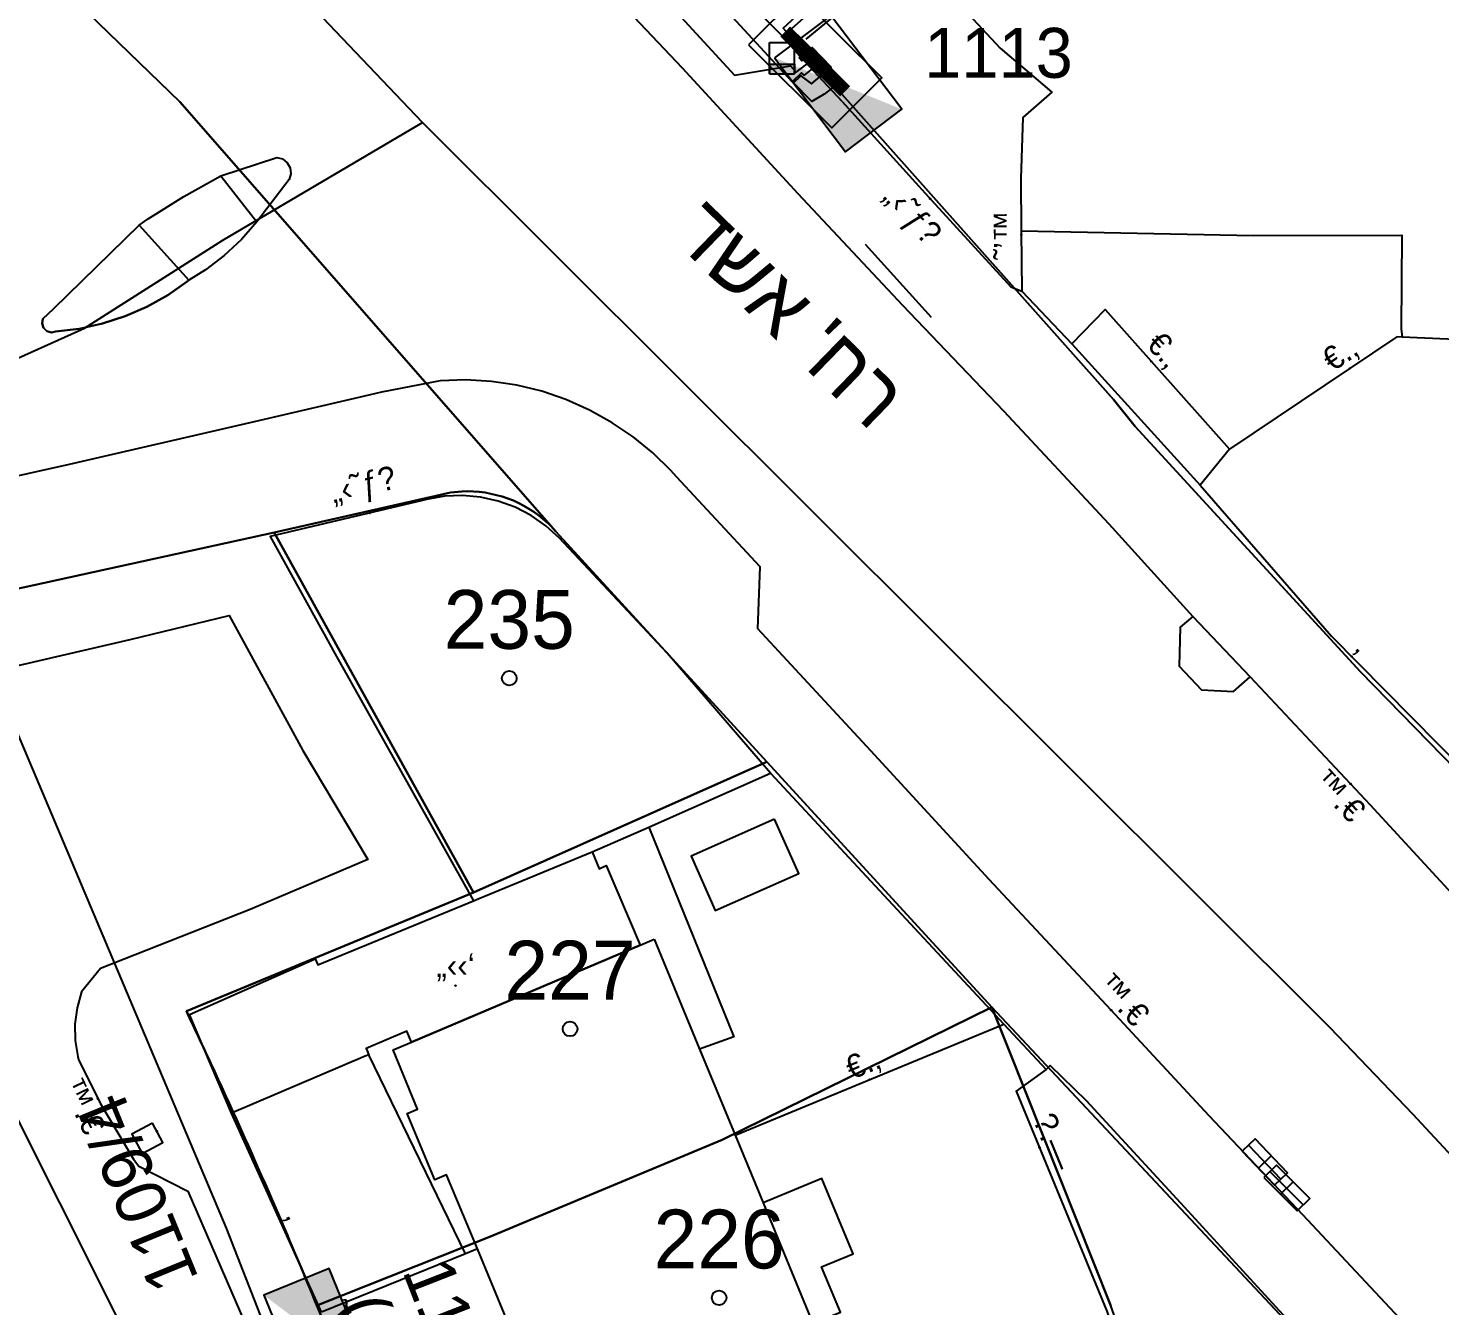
# Model space of a CAD drawing. Header units: metres. Extents: x 218299 to 220222, y 572714 to 574340.
# Drawn here: x 219039.29 to 219087.32, y 573698.35 to 573741.83 of the extents above; entities that cross this region are included whole.
import ezdxf
from ezdxf.enums import TextEntityAlignment as Align

# ---------------------------------------------------------------- set-up
doc = ezdxf.new("R2010")
doc.units = ezdxf.units.M
doc.header["$MEASUREMENT"] = 0
for name, color, linetype in [('1601', 44, 'LANDBORDER'), ('1602', 44, 'Continuous'), ('1603', 44, 'Continuous'), ('6091', 102, 'CABLEUNDEXIST03'), ('6151', 102, 'CABLEUNDEXIST03'), ('6241', 7, 'Continuous'), ('6261', 7, 'Continuous'), ('6911', 3, 'Continuous'), ('A_POINTS', 2, 'Continuous'), ('I_OTHER', 7, 'Continuous'), ('M2200', 253, 'Continuous'), ('M2207', 253, 'Continuous'), ('M2401', 7, 'Continuous'), ('M2404', 7, 'Continuous'), ('M2407', 253, 'Continuous'), ('M2408', 253, 'Continuous'), ('M2420', 253, 'Continuous'), ('M2601', 253, 'Continuous'), ('M2602', 253, 'Continuous'), ('M2605', 253, 'Continuous'), ('M2612', 253, 'Continuous'), ('M4601', 253, 'Continuous'), ('M4903', 253, 'Continuous'), ('M5235', 253, 'Continuous'), ('M5250', 253, 'Continuous')]:
    doc.layers.add(name, color=color, linetype=linetype)
doc.styles.add('HEBTXT', font='HEBTXT')
doc.styles.add('MAVAT_HEBTXT', font='HEBTXT')
doc.linetypes.add('CABLEUNDEXIST03', pattern='A,3.5,[222,elecad.shx,S=0.01,R=0,X=0,Y=0],1.5', length=5)
doc.linetypes.add('LANDBORDER', pattern='A,6.25,[208,elecad.shx,S=0.02,R=0,X=-0.6,Y=0],12.5,[208,elecad.shx,S=0.02,R=180,X=0.6,Y=0],6.25', length=25)

# ---------------------------------------------------------------- blocks, each defined once
blk = doc.blocks.new('6261')
blk.add_lwpolyline([(-2, -1.2), (2, -1.2), (2, 1.2), (-2, 1.2)], close=True)
at = {"color": 0}
blk.add_solid([(2, 1.2), (-2, -1.2), (2, -1.2)], dxfattribs=at)
at = {"color": 0, "style": 'HEBTXT'}
blk.add_attdef('PIL_NAME', (2.689, 2.418), '', height=1.7, dxfattribs=at)
at = {"style": 'HEBTXT'}
blk.add_attdef('CAMUT_MONIM', (2.489, 0.218), '', height=1.7, dxfattribs=at)
at = {"color": 0, "style": 'HEBTXT', "flags": 1}
for tag, p in [('TYPE', (2.585, -1.773)), ('MAP_TYPE', (2.689, -3.782))]:
    blk.add_attdef(tag, p, '', height=1.7, dxfattribs=at)
blk = doc.blocks.new('6911')
at = {"layer": 'A_POINTS'}
blk.add_circle((0, 0), 0.25, dxfattribs=at)
at = {"color": 0, "style": 'HEBTXT', "flags": 1}
blk.add_attdef('CODE', (-2.918, 6.399), '', height=1.7, dxfattribs=at)
at = {"color": 0, "style": 'HEBTXT'}
for tag, p in [('PATH', (0.169, 4.708)), ('HTCH', (0.169, 2.708))]:
    blk.add_attdef(tag, text='', height=1.7, dxfattribs=at).set_placement(p, align=Align.MIDDLE_CENTER)
blk = doc.blocks.new('6241')
at = {"color": 0}
blk.add_lwpolyline([(-2, -1.2), (2, -1.2), (2, 1.2), (-2, 1.2)], close=True, dxfattribs=at)
blk.add_lwpolyline([(-2, -1.2), (2, -1.2), (2, 1.2), (-2, 1.2)], close=True, dxfattribs=at)
at = {"color": 0, "const_width": 0.48}
blk.add_lwpolyline([(-1.44, 0), (1.44, 0)], dxfattribs=at)
blk.add_lwpolyline([(-1.44, 0), (1.44, 0)], dxfattribs=at)
at = {"color": 0, "style": 'HEBTXT'}
blk.add_attdef('PIL_NAME', (2.42, 1.776), '', height=1.7, dxfattribs=at)
at = {"color": 0, "style": 'HEBTXT', "flags": 1}
for tag, p in [('TYPE', (2.43, -0.61)), ('MAP_TYPE', (2.423, -2.677))]:
    blk.add_attdef(tag, p, '', height=1.7, dxfattribs=at)
blk = doc.blocks.new('1603')
at = {"layer": 'A_POINTS'}
blk.add_circle((0, 0), 0.25, dxfattribs=at)
at = {"color": 0, "style": 'HEBTXT'}
blk.add_attdef('PARCEL_NUM', text='', height=2, dxfattribs=at).set_placement((0, 1), align=Align.CENTER)
at = {"color": 0, "style": 'HEBTXT', "flags": 1}
blk.add_attdef('LOT_NUM', text='', height=2, dxfattribs=at).set_placement((0, -2.5), align=Align.CENTER)
blk = doc.blocks.new('M2404')
blk.add_circle((0, 0), 0.025)
at = {"style": 'MAVAT_HEBTXT'}
blk.add_attdef('NAME', text='', height=0.8, dxfattribs=at).set_placement((0, 1.592), align=Align.MIDDLE)
blk = doc.blocks.new('M2408')
blk.add_circle((0, 0), 0.025)
at = {"style": 'MAVAT_HEBTXT'}
blk.add_attdef('NAME', text='', height=0.8, dxfattribs=at).set_placement((0, 1.592), align=Align.MIDDLE)
blk = doc.blocks.new('M2601')
blk.add_circle((0, 0), 0.025)
at = {"style": 'MAVAT_HEBTXT'}
blk.add_attdef('NAME', text='', height=0.8, dxfattribs=at).set_placement((0, 1.592), align=Align.MIDDLE)
blk = doc.blocks.new('M2602')
blk.add_circle((0, 0), 0.025)
at = {"style": 'MAVAT_HEBTXT'}
blk.add_attdef('NAME', text='', height=0.8, dxfattribs=at).set_placement((0, 1.592), align=Align.MIDDLE)
blk = doc.blocks.new('M2605')
blk.add_circle((0, 0), 0.025)
at = {"style": 'MAVAT_HEBTXT'}
blk.add_attdef('NAME', text='', height=0.8, dxfattribs=at).set_placement((0, 1.592), align=Align.MIDDLE)
blk = doc.blocks.new('M2612')
blk.add_circle((0, 0), 0.025)
at = {"style": 'MAVAT_HEBTXT'}
blk.add_attdef('NAME', text='', height=0.8, dxfattribs=at).set_placement((0, 1.592), align=Align.MIDDLE)
blk = doc.blocks.new('M2207')
blk.add_circle((0, 0), 0.025)
at = {"style": 'MAVAT_HEBTXT'}
blk.add_attdef('NAME', text='', height=0.8, dxfattribs=at).set_placement((0, 1.592), align=Align.MIDDLE)
blk = doc.blocks.new('M5250')
blk.add_circle((0, 0), 0.025)
at = {"style": 'MAVAT_HEBTXT'}
blk.add_attdef('NAME', text='', height=0.8, dxfattribs=at).set_placement((0, 1.25), align=Align.MIDDLE)
blk = doc.blocks.new('M4903')
blk.add_lwpolyline([(-1.602, -0.586), (1.602, -0.586), (1.602, 0.625), (-1.602, 0.625)], close=True)
for points in [[(-1.57, 0), (1.57, 0)], [(0, 0.625), (0, -0.586)]]:
    blk.add_lwpolyline(points)
at = {"style": 'MAVAT_HEBTXT', "flags": 1}
for tag, p in [('MARK', (0, 1.875)), ('IL', (0, -6.973))]:
    blk.add_attdef(tag, text='', height=0.8, dxfattribs=at).set_placement(p, align=Align.MIDDLE)
at = {"style": 'MAVAT_HEBTXT'}
for tag, p in [('HEIGHT', (0, -1.837)), ('NAME', (0, -4.405))]:
    blk.add_attdef(tag, text='', height=0.8, dxfattribs=at).set_placement(p, align=Align.MIDDLE)
blk = doc.blocks.new('*U89')
at = {"linetype": 'Continuous'}
for p, q in [((-0.845, 0), (-0.845, -0.663)), ((0.845, 0), (0.845, -0.663))]:
    blk.add_line(p, q, dxfattribs=at)
blk.add_solid([(-0.845, 0), (-0.845, -0.663), (0.845, -0.663)], dxfattribs=at)
at = {"linetype": 'Continuous', "extrusion": (0, 0, -1)}
blk.add_solid([(0.845, 0), (-0.845, 0), (-0.845, -0.663)], dxfattribs=at)
blk = doc.blocks.new('M5235')
for points in [[(-0.845, 1.471), (0.845, 1.471)], [(-0.845, -0.663), (-0.845, 1.471)], [(0.845, -0.663), (0.845, 1.471)], [(-0.845, 0), (0.845, 0)], [(-0.845, -0.663), (0.845, -0.663)]]:
    blk.add_lwpolyline(points)
at = {"linetype": 'Continuous'}
blk.add_blockref('*U89', (0, 0), dxfattribs=at)
at = {"style": 'MAVAT_HEBTXT', "flags": 1}
for tag, p in [('MARK', (0, 2.721)), ('HEIGHT', (0, -1.915)), ('NAME', (0, -4.483))]:
    blk.add_attdef(tag, text='', height=0.8, dxfattribs=at).set_placement(p, align=Align.MIDDLE)
blk = doc.blocks.new('111')
at = {"layer": 'M2200'}
blk.add_polyline3d([(219060.589, 573710.834, 580.545), (219062.134, 573707.09, 580.511), (219063.341, 573704.165, 580.485), (219064.292, 573701.861, 580.464), (219065.99, 573697.746, 580.427), (219066.105, 573697.468, 580.425), (219065.638, 573697.266, 580.425), (219057.671, 573693.823, 580.425), (219057.671, 573693.823, 580.425), (219057.321, 573693.672, 580.425), (219056.455, 573695.756, 580.305), (219056.1, 573695.609, 580.305), (219055.196, 573697.783, 580.425), (219055.554, 573697.932, 580.425), (219054.575, 573700.287, 580.425), (219053.525, 573702.812, 580.425), (219053.123, 573702.645, 580.305), (219052.184, 573704.903, 580.425), (219052.539, 573705.05, 580.425), (219051.708, 573707.062, 580.425), (219052.328, 573707.325, 580.433), (219060.106, 573710.629, 580.538)], close=True, dxfattribs=at)
at = {"layer": 'M2207'}
for points in [[(219064.681, 573714.916, 579.645), (219061.844, 573713.65, 579.645), (219062.669, 573711.803, 579.885), (219065.506, 573713.069, 579.885), (219064.681, 573714.916, 579.645)], [(219060.106, 573710.629, 580.485), (219052.328, 573707.325, 580.485), (219052.172, 573707.694, 580.485), (219050.788, 573707.106, 580.125), (219050.876, 573706.899, 580.125), (219050.876, 573706.899, 580.125), (219050.748, 573706.844, 580.115), (219046.202, 573704.913, 579.765), (219046.202, 573704.913, 579.765), (219044.777, 573708.265, 579.765), (219049.053, 573710.161, 579.955), (219049.138, 573709.96, 579.958), (219054.435, 573712.137, 580.189), (219054.601, 573712.206, 580.196), (219058.473, 573713.797, 580.365), (219058.473, 573713.797, 580.365), (219058.715, 573713.229, 580.365), (219058.958, 573713.332, 580.365)], [(219064.292, 573701.861, 580.133), (219065.99, 573697.746, 579.683), (219066.926, 573698.133, 579.593), (219066.288, 573699.681, 579.953), (219067.355, 573700.121, 579.683), (219066.296, 573702.688, 579.593)]]:
    blk.add_polyline3d(points, close=True, dxfattribs=at)
at = {"layer": 'M2401'}
for points in [[(219057.016, 573745.265, 576.934), (219061.546, 573740.482, 576.934), (219065.477, 573736.202, 576.814), (219069.037, 573732.403, 576.814), (219072.48, 573728.811, 576.694), (219076.063, 573724.964, 576.574), (219078.92, 573721.806, 576.454), (219078.492, 573721.447, 576.454), (219078.452, 573720.122, 576.454), (219079.217, 573719.319, 576.454), (219080.307, 573719.262, 576.454), (219080.874, 573719.753, 576.454), (219084.958, 573715.397, 576.334), (219088.393, 573711.669, 576.094)], [(219036.774, 573719.649, 577.725), (219042.75, 573721.026, 577.725), (219046.122, 573721.848, 577.725), (219048.631, 573717.255, 577.725), (219050.842, 573713.544, 577.605), (219046.837, 573711.841, 577.605), (219041.744, 573709.835, 577.485), (219041.101, 573709.033, 577.485), (219040.95, 573708.496, 577.485), (219040.877, 573707.943, 577.485), (219040.884, 573707.385, 577.485), (219040.97, 573706.834, 577.485), (219040.995, 573706.732, 577.485), (219041.731, 573705.245, 577.485), (219042.873, 573703.348, 577.365), (219043.052, 573703.105, 577.365), (219044.718, 573702.26, 577.485), (219046.987, 573697.019, 577.485)], [(219086.45, 573697.404, 575.82), (219082.667, 573701.451, 576.06), (219079.478, 573704.814, 576.3), (219076.139, 573708.417, 576.42), (219071.984, 573712.866, 576.66), (219067.964, 573717.244, 576.78), (219064.116, 573721.392, 576.9), (219064.19, 573723.503, 576.9), (219061.351, 573726.559, 577.02), (219061.154, 573726.776, 577.044), (219060.539, 573727.376, 577.102), (219059.872, 573727.919, 577.137), (219059.159, 573728.401, 577.149), (219058.406, 573728.818, 577.14), (219058.383, 573728.83, 577.14), (219057.586, 573729.189, 577.14), (219056.76, 573729.474, 577.14), (219055.911, 573729.682, 577.14), (219055.37, 573729.764, 577.14), (219055.047, 573729.812, 577.14), (219054.174, 573729.863, 577.14), (219053.301, 573729.833, 577.14), (219051.313, 573729.444, 577.14), (219050.727, 573729.307, 577.171), (219046.823, 573728.399, 577.38), (219040.675, 573726.98, 577.5), (219035.176, 573725.758, 577.62)]]:
    blk.add_polyline3d(points, dxfattribs=at)
blk.add_polyline3d([(219045.837, 573736.809, 577.26), (219047.742, 573737.435, 577.38), (219047.937, 573737.379, 577.38), (219048.097, 573737.252, 577.38), (219048.196, 573737.074, 577.38), (219048.22, 573736.872, 577.38), (219048.166, 573736.68, 577.38), (219047.071, 573735.235, 577.38), (219046.541, 573734.634, 577.26), (219045.954, 573734.089, 577.26), (219045.316, 573733.605, 577.26), (219044.756, 573733.256, 577.38), (219044.698, 573733.211, 577.384), (219044.033, 573732.748, 577.432), (219043.325, 573732.352, 577.468), (219042.582, 573732.027, 577.493), (219041.81, 573731.776, 577.507), (219041.018, 573731.601, 577.509), (219040.212, 573731.503, 577.5), (219040.078, 573731.478, 577.5), (219039.923, 573731.52, 577.5), (219039.807, 573731.631, 577.5), (219039.758, 573731.784, 577.5), (219039.788, 573731.942, 577.5), (219040.143, 573732.281, 577.5), (219043.062, 573735.127, 577.5), (219043.37, 573735.338, 577.26), (219044.583, 573736.108, 577.26)], close=True, dxfattribs=at)
at = {"layer": 'M2404'}
for points in [[(219057.016, 573745.265, 576.934), (219061.546, 573740.482, 576.934), (219065.477, 573736.202, 576.814), (219069.037, 573732.403, 576.814), (219072.48, 573728.811, 576.694), (219076.063, 573724.964, 576.574), (219078.92, 573721.806, 576.454), (219078.492, 573721.447, 576.454), (219078.452, 573720.122, 576.454), (219079.217, 573719.319, 576.454), (219080.307, 573719.262, 576.454), (219080.874, 573719.753, 576.454), (219084.958, 573715.397, 576.334), (219088.393, 573711.669, 576.094)], [(219045.837, 573736.809, 577.38), (219047.742, 573737.435, 577.38), (219047.937, 573737.379, 577.38), (219048.097, 573737.252, 577.38), (219048.196, 573737.074, 577.38), (219048.22, 573736.872, 577.38), (219048.166, 573736.68, 577.38), (219047.071, 573735.235, 577.38), (219047.071, 573735.235, 577.38)], [(219043.062, 573735.127, 577.5), (219040.143, 573732.281, 577.5), (219039.788, 573731.942, 577.5), (219039.758, 573731.784, 577.5), (219039.807, 573731.631, 577.5), (219039.923, 573731.52, 577.5), (219040.078, 573731.478, 577.5), (219040.212, 573731.503, 577.5), (219041.018, 573731.601, 577.509), (219041.81, 573731.776, 577.507), (219042.582, 573732.027, 577.493), (219043.325, 573732.352, 577.468), (219044.033, 573732.748, 577.432), (219044.698, 573733.211, 577.384), (219044.756, 573733.256, 577.38), (219044.756, 573733.256, 577.38)], [(219036.774, 573719.649, 577.725), (219042.75, 573721.026, 577.725), (219046.122, 573721.848, 577.725), (219048.631, 573717.255, 577.725), (219050.842, 573713.544, 577.605), (219046.837, 573711.841, 577.605), (219041.744, 573709.835, 577.485), (219041.101, 573709.033, 577.485), (219040.95, 573708.496, 577.485), (219040.877, 573707.943, 577.485), (219040.884, 573707.385, 577.485), (219040.97, 573706.834, 577.485), (219040.995, 573706.732, 577.485), (219041.731, 573705.245, 577.485), (219042.873, 573703.348, 577.365), (219043.052, 573703.105, 577.365), (219044.718, 573702.26, 577.485), (219046.987, 573697.019, 577.485)], [(219086.45, 573697.404, 575.82), (219082.667, 573701.451, 576.06), (219079.478, 573704.814, 576.3), (219076.139, 573708.417, 576.42), (219071.984, 573712.866, 576.66), (219067.964, 573717.244, 576.78), (219064.116, 573721.392, 576.9), (219064.19, 573723.503, 576.9), (219061.351, 573726.559, 577.02), (219061.154, 573726.776, 577.044), (219060.539, 573727.376, 577.102), (219059.872, 573727.919, 577.137), (219059.159, 573728.401, 577.149), (219058.406, 573728.818, 577.14), (219058.383, 573728.83, 577.14), (219057.586, 573729.189, 577.14), (219056.76, 573729.474, 577.14), (219055.911, 573729.682, 577.14), (219055.37, 573729.764, 577.14), (219055.047, 573729.812, 577.14), (219054.174, 573729.863, 577.14), (219053.301, 573729.833, 577.14), (219051.313, 573729.444, 577.14), (219050.727, 573729.307, 577.171), (219046.823, 573728.399, 577.38), (219040.675, 573726.98, 577.5), (219035.176, 573725.758, 577.62)]]:
    blk.add_polyline3d(points, dxfattribs=at)
at = {"layer": 'M2407'}
for points in [[(219073.08, 573734.932, 577.132), (219080.985, 573734.778, 577.132), (219086.029, 573734.785, 577.132), (219086.006, 573731.604, 577.132), (219086.045, 573731.32, 577.132)], [(219060.402, 573714.647, 577.883), (219063.295, 573707.51, 577.793), (219062.134, 573707.09, 577.793)], [(219054.172, 573700.124, 577.965), (219050.876, 573706.899, 577.92)]]:
    blk.add_polyline3d(points, dxfattribs=at)
at = {"layer": 'M2408'}
for points in [[(219058.037, 573748.635, 576.982), (219061.293, 573745.221, 576.893), (219064.966, 573741.55, 576.893)], [(219066.982, 573739.335, 576.945), (219070.025, 573735.976, 576.84), (219072.73, 573733.025, 576.84), (219073.1, 573732.878, 576.84)], [(219045.837, 573736.809, 577.38), (219045.837, 573736.809, 577.38), (219047.071, 573735.235, 577.38)], [(219043.062, 573735.127, 577.5), (219043.062, 573735.127, 577.5), (219044.756, 573733.256, 577.38)], [(219074.797, 573731.094, 576.713), (219079.171, 573726.28, 576.623)], [(219064.551, 573716.474, 576.983), (219061.029, 573720.562, 576.983), (219057.358, 573724.486, 577.163), (219056.903, 573724.898, 577.155), (219056.398, 573725.249, 577.152), (219055.852, 573725.531, 577.155), (219055.274, 573725.74, 577.163), (219054.674, 573725.873, 577.176), (219054.063, 573725.926, 577.195), (219053.449, 573725.9, 577.218), (219052.844, 573725.795, 577.246), (219052.699, 573725.757, 577.253), (219047.525, 573724.529, 577.523), (219049.779, 573720.446, 577.613), (219052.856, 573714.974, 577.703), (219054.435, 573712.137, 577.555)], [(219078.92, 573721.806, 576.454), (219080.874, 573719.753, 576.454)], [(219113.213, 573664.37, 574.283), (219110.747, 573667.199, 574.373), (219106.972, 573671.141, 574.643), (219103.118, 573675.344, 574.913), (219098.687, 573680.06, 575.093), (219095.394, 573683.602, 575.273), (219092.384, 573686.788, 575.453), (219088.94, 573690.657, 575.633), (219085.509, 573694.319, 575.993), (219082.379, 573697.628, 575.993), (219078.509, 573701.842, 576.263), (219075.305, 573705.33, 576.443), (219074.064, 573706.529, 576.443), (219073.923, 573706.392, 576.443)]]:
    blk.add_polyline3d(points, dxfattribs=at)
at = {"layer": 'M2420', "linetype": 'Continuous', "lineweight": -3}
for points in [[(219052.7, 573738.62), (219039.8, 573752.19), (219029.2, 573763.31), (219021.2, 573773.88), (219016.2, 573780.81), (219012.41, 573787.31), (219011, 573790.88), (219008.694, 573795.821), (219004.427, 573804.965)], [(219028.09, 573726.31), (219030.5, 573726.81), (219041.2, 573731.62), (219045.91, 573734.62), (219052.7, 573738.62)], [(219155.41, 573632.62), (219122, 573665.81), (219088.5, 573702.62), (219086.41, 573704.88), (219083.59, 573707.81), (219052.7, 573738.62)], [(218778.789, 573430.643), (218823.5, 573420), (218850.7, 573416.62), (218872.91, 573416.69), (218902.91, 573421.31), (218924.8, 573428), (218952.3, 573439.38), (218956.3, 573441.88), (218980.91, 573457.81), (218995.09, 573470.88), (219024.2, 573502.19), (219042.09, 573537.19), (219043.91, 573540.62), (219049.7, 573557.12), (219054.59, 573574.81), (219057.41, 573589.69), (219057.5, 573620.62), (219058, 573628.19), (219058.7, 573640.38), (219046.5, 573689.62), (219028.09, 573726.31)]]:
    blk.add_lwpolyline(points, dxfattribs=at)
at = {"layer": 'M2601'}
for points in [[(219080.925, 573755.716, 578.568), (219075.73, 573751.21, 578.748), (219068.814, 573744.974, 578.928), (219069.589, 573744.139, 578.928), (219072.366, 573741.148, 578.928), (219074.124, 573739.651, 579.108), (219073.14, 573738.79, 579.108), (219073.063, 573736.713, 578.928), (219073.063, 573736.713, 578.928)], [(219067.766, 573734.484, 577.845), (219070.01, 573732, 577.845)], [(219073.1, 573732.878, 578.928), (219073.1, 573732.878, 578.928), (219074.797, 573731.094, 578.928), (219074.797, 573731.094, 578.928)], [(219080.162, 573727.503, 578.468), (219079.171, 573726.28, 578.468), (219079.171, 573726.28, 578.468), (219083.638, 573721.139, 578.288), (219090.904, 573713.79, 578.288), (219090.904, 573713.79, 578.288)], [(219049.271, 573698.138, 579.503), (219049.271, 573698.138, 579.503), (219046.202, 573704.913, 579.503)]]:
    blk.add_polyline3d(points, dxfattribs=at)
at = {"layer": 'M2602'}
for points in [[(219065.532, 573740.886, 578.193), (219064.966, 573741.55, 578.193), (219064.966, 573741.55, 578.193), (219068.814, 573744.974, 578.373), (219068.814, 573744.974, 578.373)], [(219066.982, 573739.335, 578.733), (219066.982, 573739.335, 578.733), (219065.532, 573740.886, 578.733), (219065.532, 573740.886, 578.733)], [(219074.797, 573731.094, 578.373), (219074.797, 573731.094, 578.373), (219074.797, 573731.094, 578.373), (219075.932, 573732.259, 578.373), (219080.162, 573727.503, 578.733), (219080.162, 573727.503, 578.733), (219080.162, 573727.503, 578.733)], [(219088.863, 573731.191, 579.273), (219086.045, 573731.32, 579.273), (219085.864, 573731.328, 579.273), (219080.162, 573727.503, 579.093)], [(219063.341, 573704.165, 579.503), (219072.488, 573707.937, 579.323)], [(219054.575, 573700.287, 579.863), (219054.172, 573700.124, 579.85), (219049.271, 573698.138, 579.683), (219049.271, 573698.138, 579.683)]]:
    blk.add_polyline3d(points, dxfattribs=at)
at = {"layer": 'M2605'}
blk.add_polyline3d([(219058.473, 573713.797, 577.883), (219060.402, 573714.647, 577.883), (219060.427, 573714.658, 577.883), (219064.551, 573716.474, 577.883), (219064.551, 573716.474, 577.883), (219068.699, 573712.014, 577.703), (219072.488, 573707.937, 577.703), (219073.923, 573706.392, 577.703), (219073.923, 573706.392, 577.703), (219072.913, 573705.656, 577.703), (219075.989, 573698.176, 577.703), (219076.05, 573698.006, 577.699), (219078.637, 573690.742, 577.523), (219079.799, 573687.249, 577.523), (219080.661, 573684.661, 577.523), (219081.611, 573681.383, 577.523)], dxfattribs=at)
at = {"layer": 'M2612'}
blk.add_polyline3d([(219073.063, 573736.713, 579.198), (219073.08, 573734.932, 579.198), (219073.1, 573732.878, 579.198), (219073.1, 573732.878, 579.198)], dxfattribs=at)
at = {"layer": 'M4601'}
blk.add_polyline3d([(219068.041, 573743.353, 578.243), (219065.755, 573741.456, 578.243)], dxfattribs=at)
at = {"layer": 'M5250'}
blk.add_polyline3d([(219043.518, 573704.572, 577.484), (219042.813, 573704.198, 577.484), (219043.164, 573703.536, 577.484), (219043.869, 573703.909, 577.484), (219043.518, 573704.572, 577.484)], dxfattribs=at)
at = {"layer": 'M2207'}
ref = blk.add_blockref('M2207', (219053.828, 573709.248), dxfattribs=dict(at, xscale=0.5, yscale=0.5, zscale=0.5))
ref.add_attrib('NAME', '„‹‹‘', dxfattribs={"layer": '0', "height": 0.8, "style": 'MAVAT_HEBTXT'}).set_placement((219053.828, 573709.873), align=Align.MIDDLE)
at = {"layer": 'M2404'}
ref = blk.add_blockref('M2404', (219084.287, 573716.113), dxfattribs=dict(at, xscale=0.5, yscale=0.5, zscale=0.5))
ref.add_attrib('NAME', '™.€', dxfattribs={"layer": '0', "height": 0.8, "rotation": 313.7945, "style": 'MAVAT_HEBTXT'}).set_placement((219083.89, 573715.733), align=Align.MIDDLE)
ref = blk.add_blockref('M2404', (219076.139, 573708.417), dxfattribs=dict(at, xscale=0.5, yscale=0.5, zscale=0.5))
ref.add_attrib('NAME', '™.€', dxfattribs={"layer": '0', "height": 0.8, "rotation": 313.0439, "style": 'MAVAT_HEBTXT'}).set_placement((219076.541, 573708.793), align=Align.MIDDLE)
ref = blk.add_blockref('M2404', (219041.654, 573705.4), dxfattribs=dict(at, xscale=0.5, yscale=0.5, zscale=0.5))
ref.add_attrib('NAME', '™.€', dxfattribs={"layer": '0', "height": 0.8, "rotation": 295.5213, "style": 'MAVAT_HEBTXT'}).set_placement((219041.158, 573705.164), align=Align.MIDDLE)
at = {"layer": 'M2408'}
ref = blk.add_blockref('M2408', (219069.98, 573736.025), dxfattribs=dict(at, xscale=0.5, yscale=0.5, zscale=0.5))
ref.add_attrib('NAME', '„‹˜ƒ\x8e', dxfattribs={"layer": '0', "height": 0.8, "rotation": 312.1648, "style": 'MAVAT_HEBTXT'}).set_placement((219069.313, 573735.421), align=Align.MIDDLE)
ref = blk.add_blockref('M2408', (219050.911, 573725.333), dxfattribs=dict(at, xscale=0.5, yscale=0.5, zscale=0.5))
ref.add_attrib('NAME', '„‹˜ƒ\x8e', dxfattribs={"layer": '0', "height": 0.8, "rotation": 13.3502, "style": 'MAVAT_HEBTXT'}).set_placement((219050.704, 573726.208), align=Align.MIDDLE)
at = {"layer": 'M2601'}
ref = blk.add_blockref('M2601', (219084.323, 573720.446), dxfattribs=dict(at, xscale=0.5, yscale=0.5, zscale=0.5))
ref.add_attrib('NAME', '‚', dxfattribs={"layer": '0', "height": 0.8, "rotation": 314.6769, "style": 'MAVAT_HEBTXT'}).set_placement((219084.714, 573720.833), align=Align.MIDDLE)
ref = blk.add_blockref('M2601', (219047.879, 573701.211), dxfattribs=dict(at, xscale=0.5, yscale=0.5, zscale=0.5))
ref.add_attrib('NAME', '‚', dxfattribs={"layer": '0', "height": 0.8, "rotation": 294.3688, "style": 'MAVAT_HEBTXT'}).set_placement((219048.38, 573701.438), align=Align.MIDDLE)
at = {"layer": 'M2602'}
ref = blk.add_blockref('M2602', (219077.507, 573730.488), dxfattribs=dict(at, xscale=0.5, yscale=0.5, zscale=0.5))
ref.add_attrib('NAME', '€.‚', dxfattribs={"layer": '0', "height": 0.8, "rotation": 311.6455, "style": 'MAVAT_HEBTXT'}).set_placement((219077.918, 573730.853), align=Align.MIDDLE)
ref = blk.add_blockref('M2602', (219084.259, 573730.251), dxfattribs=dict(at, xscale=0.5, yscale=0.5, zscale=0.5))
ref.add_attrib('NAME', '€.‚', dxfattribs={"layer": '0', "height": 0.8, "rotation": 33.8547, "style": 'MAVAT_HEBTXT'}).set_placement((219083.953, 573730.708), align=Align.MIDDLE)
ref = blk.add_blockref('M2602', (219067.914, 573706.051), dxfattribs=dict(at, xscale=0.5, yscale=0.5, zscale=0.5))
ref.add_attrib('NAME', '€.‚', dxfattribs={"layer": '0', "height": 0.8, "rotation": 22.4068, "style": 'MAVAT_HEBTXT'}).set_placement((219067.705, 573706.559), align=Align.MIDDLE)
at = {"layer": 'M2605'}
ref = blk.add_blockref('M2605', (219073.701, 573703.74), dxfattribs=dict(at, xscale=0.5, yscale=0.5, zscale=0.5))
ref.add_attrib('NAME', '\x9a.—', dxfattribs={"layer": '0', "height": 0.8, "rotation": 292.3556, "style": 'MAVAT_HEBTXT'}).set_placement((219074.21, 573703.949), align=Align.MIDDLE)
at = {"layer": 'M2612'}
ref = blk.add_blockref('M2612', (219073.081, 573734.795), dxfattribs=dict(at, xscale=0.5, yscale=0.5, zscale=0.5))
ref.add_attrib('NAME', '˜’™', dxfattribs={"layer": '0', "height": 0.8, "rotation": 90.5647, "style": 'MAVAT_HEBTXT'}).set_placement((219072.531, 573734.79), align=Align.MIDDLE)
ref = blk.add_blockref('M2612', (219049.541, 573697.477), dxfattribs=dict(at, xscale=0.5, yscale=0.5, zscale=0.5))
ref.add_attrib('NAME', '˜’™', dxfattribs={"layer": '0', "height": 0.8, "rotation": 292.2568, "style": 'MAVAT_HEBTXT'}).set_placement((219050.05, 573697.686), align=Align.MIDDLE)
at = {"layer": 'M4903'}
for p, xscale, yscale, zscale, rotation in [((219081.364, 573703.24, 575.954), 0.4999999999999999, 0.4999999999999999, 0.4999999999999999, 313.4672477958833), ((219082.11, 573702.355, 575.954), 0.5, 0.5, 0.5, 314.8007545644134)]:
    blk.add_blockref('M4903', p, dxfattribs=dict(at, xscale=xscale, yscale=yscale, zscale=zscale, rotation=rotation))
at = {"layer": 'M5235', "xscale": 0.5, "yscale": 0.5, "zscale": 0.5}
blk.add_blockref('M5235', (219064.938, 573740.606, 576.99), dxfattribs=at)
at = {"layer": 'M5250', "xscale": 0.5, "yscale": 0.5, "zscale": 0.5}
blk.add_blockref('M5250', (219043.665, 573704.295, 577.484), dxfattribs=at)

msp = doc.modelspace()

# ---------------------------------------------------------------- linework, layer by layer
at = {"layer": '1601'}
for points in [[(219146.8337, 573651.7622), (219115.761, 573686.691), (219096.7179, 573707.0183), (219091.23, 573713), (219089.26, 573715.18), (219084.621, 573719.931), (219076.961, 573728.281), (219076.22, 573729.19), (219064.98, 573741.83)], [(219064.98, 573741.83), (219076.22, 573729.19), (219076.961, 573728.281), (219084.621, 573719.931), (219089.26, 573715.18), (219091.23, 573713), (219096.7179, 573707.0183), (219115.761, 573686.691), (219146.8337, 573651.7622)]]:
    msp.add_lwpolyline(points, dxfattribs=at)
at = {"layer": '1602'}
for points in [[(219084.621, 573719.931), (219076.961, 573728.281), (219076.22, 573729.19), (219064.98, 573741.83), (219101.78, 573775.73), (219129.08, 573743.37), (219091.23, 573713), (219089.26, 573715.18)], [(219054.44, 573712.42), (219047.66, 573724.67), (219053.66, 573726.03), (219054.0386, 573726.0663), (219054.2385, 573726.0709), (219054.4384, 573726.0655), (219054.6378, 573726.0502), (219054.8362, 573726.0248), (219055.0331, 573725.9896), (219055.2279, 573725.9446), (219055.4203, 573725.89), (219055.6097, 573725.8257), (219055.7956, 573725.7521), (219055.9776, 573725.6693), (219056.1553, 573725.5775), (219056.3281, 573725.4769), (219056.4957, 573725.3679), (219056.6577, 573725.2505), (219056.8136, 573725.1253), (219056.963, 573724.9924), (219057.1056, 573724.8522), (219057.241, 573724.705), (219064.42, 573716.87)], [(219054.96, 573700.69), (219049.11, 573698.36), (219049.0337, 573698.5449), (219048.9572, 573698.7297), (219048.8806, 573698.9144), (219048.8038, 573699.0991), (219048.7268, 573699.2837), (219048.6496, 573699.4682), (219048.5723, 573699.6526), (219048.4947, 573699.837), (219048.417, 573700.0213), (219048.3391, 573700.2055), (219048.2611, 573700.3896), (219048.1829, 573700.5737), (219048.1044, 573700.7577), (219048.0259, 573700.9416), (219047.9471, 573701.1254), (219047.8682, 573701.3092), (219047.789, 573701.4929), (219047.7098, 573701.6765), (219047.6303, 573701.86), (219047.5507, 573702.0435), (219047.4708, 573702.2269), (219047.3909, 573702.4102), (219047.3107, 573702.5934), (219047.2303, 573702.7765), (219047.1498, 573702.9596), (219047.0691, 573703.1426), (219046.9883, 573703.3255), (219046.9072, 573703.5084), (219046.826, 573703.6912), (219046.7446, 573703.8738), (219046.6631, 573704.0565), (219046.5813, 573704.239), (219046.4994, 573704.4214), (219046.4173, 573704.6038), (219046.335, 573704.7861), (219046.2526, 573704.9683), (219046.17, 573705.1505), (219046.0872, 573705.3325), (219046.0042, 573705.5145), (219045.9211, 573705.6964), (219045.8378, 573705.8782), (219045.7543, 573706.06), (219045.6707, 573706.2417), (219045.5868, 573706.4232), (219045.5028, 573706.6047), (219045.4186, 573706.7862), (219045.3343, 573706.9675), (219045.2498, 573707.1488), (219045.1651, 573707.3299), (219045.0802, 573707.511), (219044.9951, 573707.6921), (219044.9099, 573707.873), (219044.8245, 573708.0538), (219044.67, 573708.38), (219054.44, 573712.42), (219064.42, 573716.87), (219072.08, 573708.52), (219062.9, 573704)], [(219089.16, 573645.05), (219087.5, 573655.99), (219085.34, 573666.68), (219082.88, 573677.41), (219079.73, 573687.82), (219078.87, 573690.67), (219076.13, 573698.35), (219072.08, 573708.52), (219103.35, 573675.15), (219136.33, 573638.06), (219090.03, 573634.14), (219089.76, 573639.88)]]:
    msp.add_lwpolyline(points, close=True, dxfattribs=at)
for points in [[(219034.41, 573749.03), (219044.45, 573739.32), (219057.241, 573724.705), (219057.1056, 573724.8522), (219056.963, 573724.9924), (219056.8136, 573725.1253), (219056.6577, 573725.2505), (219056.4957, 573725.3679), (219056.3281, 573725.4769), (219056.1553, 573725.5775), (219055.9776, 573725.6693), (219055.7956, 573725.7521), (219055.6097, 573725.8257), (219055.4203, 573725.89), (219055.2279, 573725.9446), (219055.0331, 573725.9896), (219054.8362, 573726.0248), (219054.6378, 573726.0502), (219054.4384, 573726.0655), (219054.2385, 573726.0709), (219054.0386, 573726.0663), (219053.66, 573726.03), (219047.66, 573724.67), (219023.94, 573719.47)], [(219103.35, 573675.15), (219072.08, 573708.52), (219064.42, 573716.87), (219057.241, 573724.705), (219044.45, 573739.32), (219034.41, 573749.03)], [(219064.98, 573741.83), (219076.22, 573729.19), (219076.961, 573728.281), (219084.621, 573719.931), (219089.26, 573715.18), (219091.23, 573713), (219096.7179, 573707.0183), (219115.761, 573686.691), (219146.8337, 573651.7622)], [(219023.94, 573719.47), (219047.66, 573724.67), (219054.44, 573712.42), (219044.67, 573708.38), (219044.8245, 573708.0538), (219044.9099, 573707.873), (219044.9951, 573707.6921), (219045.0802, 573707.511), (219045.1651, 573707.3299), (219045.2498, 573707.1488), (219045.3343, 573706.9675), (219045.4186, 573706.7862), (219045.5028, 573706.6047), (219045.5868, 573706.4232), (219045.6707, 573706.2417), (219045.7543, 573706.06), (219045.8378, 573705.8782), (219045.9211, 573705.6964), (219046.0042, 573705.5145), (219046.0872, 573705.3325), (219046.17, 573705.1505), (219046.2526, 573704.9683), (219046.335, 573704.7861), (219046.4173, 573704.6038), (219046.4994, 573704.4214), (219046.5813, 573704.239), (219046.6631, 573704.0565), (219046.7446, 573703.8738), (219046.826, 573703.6912), (219046.9072, 573703.5084), (219046.9883, 573703.3255), (219047.0691, 573703.1426), (219047.1498, 573702.9596), (219047.2303, 573702.7765), (219047.3107, 573702.5934), (219047.3909, 573702.4102), (219047.4708, 573702.2269), (219047.5507, 573702.0435), (219047.6303, 573701.86), (219047.7098, 573701.6765), (219047.789, 573701.4929), (219047.8682, 573701.3092), (219047.9471, 573701.1254), (219048.0259, 573700.9416), (219048.1044, 573700.7577), (219048.1829, 573700.5737), (219048.2611, 573700.3896), (219048.3391, 573700.2055), (219048.417, 573700.0213), (219048.4947, 573699.837), (219048.5723, 573699.6526), (219048.6496, 573699.4682), (219048.7268, 573699.2837), (219048.8038, 573699.0991), (219048.8806, 573698.9144), (219048.9572, 573698.7297), (219049.0337, 573698.5449), (219049.11, 573698.36), (219049.2572, 573698.0181)], [(219049.2572, 573698.0181), (219049.11, 573698.36), (219054.96, 573700.69), (219062.9, 573704), (219072.08, 573708.52), (219076.13, 573698.35)]]:
    msp.add_lwpolyline(points, dxfattribs=at)
at = {"layer": '6091'}
for points in [[(219066.2752, 573626.2452), (219066.2753, 573626.1589), (219066.3821, 573626.1617), (219066.3793, 573626.537), (219065.607, 573626.5427), (219065.6002, 573626.3268), (219063.1498, 573626.1386), (219062.1004, 573626.1386), (219062.4708, 573636.0673), (219061.6684, 573644.6393), (219060.5525, 573652.5615), (219059.2563, 573660.3318), (219058.4539, 573664.0936), (219057.2812, 573668.2871), (219053.5731, 573680.4174), (219050.0547, 573690.7163), (219046.0351, 573700.9917), (219031.6503, 573735.059), (219050.5386, 573753.7226)], [(219050.5386, 573753.7226), (219050.6793, 573753.6653), (219050.9999, 573753.3578), (219053.1321, 573751.3125), (219063.3205, 573740.2273), (219065.2325, 573740.548), (219065.422, 573740.3388), (219065.8755, 573740.6696)]]:
    msp.add_lwpolyline(points, dxfattribs=at)
at = {"layer": '6151'}
for points in [[(219066.0371, 573740.5087), (219065.6941, 573740.2258), (219065.5987, 573740.3088), (219065.29, 573740.01), (219063.9336, 573741.4732), (219054.0845, 573752.1451), (219051.41, 573755.14)], [(219066.8491, 573739.947), (219066.37, 573739.58), (219065.95, 573739.34), (219065.3244, 573739.9751), (219065.5788, 573740.2073), (219065.9474, 573739.9307), (219066.6165, 573740.5002), (219065.9639, 573741.1735), (219065.5258, 573740.8184), (219065.6111, 573740.7169), (219065.7139, 573740.8304)]]:
    msp.add_lwpolyline(points, dxfattribs=at)

# ---------------------------------------------------------------- block references
msp.add_blockref('111', (0, 0))
at = {"layer": '1603'}
for p, values in [((219055.6562, 573719.7102), {'PARCEL_NUM': '235'}), ((219057.7245, 573707.7759), {'PARCEL_NUM': '227'}), ((219062.7988, 573698.6262), {'PARCEL_NUM': '226'})]:
    msp.add_blockref('1603', p, dxfattribs=at).add_auto_attribs(values)
at = {"layer": '6241'}
ref = msp.add_blockref('6241', (219066.0668, 573740.7009), dxfattribs=dict(at, rotation=315.1307403199027))
ref.add_attrib('PIL_NAME', '1113', (219069.777, 573740.1407), dxfattribs={"layer": '0', "color": 0, "height": 1.7, "style": 'HEBTXT'})
at = {"layer": '6261', "rotation": 307.0116201499052}
msp.add_blockref('6261', (219066.8491, 573739.947), dxfattribs=at)
at = {"layer": '6261'}
ref = msp.add_blockref('6261', (219049.1729, 573697.3155), dxfattribs=dict(at, rotation=112.2399999999654))
ref.add_attrib('PIL_NAME', '1109/4', (219045.1036, 573699.2823), dxfattribs={"layer": '0', "color": 0, "height": 1.7, "rotation": 112.24, "style": 'HEBTXT'})
at = {"layer": '6911'}
ref = msp.add_blockref('6911', (219049.4515, 573692.2583), dxfattribs=dict(at, rotation=291.3648))
ref.add_attrib('PATH', '1109 - 1113', dxfattribs={"layer": '0', "color": 0, "height": 1.7, "rotation": 291.3648, "style": 'HEBTXT'}).set_placement((219055.0089, 573694.206), align=Align.MIDDLE_CENTER)
ref.add_attrib('HTCH', '(150)תשוחנ', dxfattribs={"layer": '0', "color": 0, "height": 1.7, "rotation": 291.3648, "style": 'HEBTXT'}).set_placement((219052.6807, 573693.2952), align=Align.MIDDLE_CENTER)

# ---------------------------------------------------------------- texts
at = {"layer": 'I_OTHER', "style": 'HEBTXT'}
msp.add_text("דשא 'חר", height=2, rotation=315.81245, dxfattribs=at).set_placement((219067.9666, 573728.075), align=Align.RIGHT)

doc.saveas('drawing.dxf')
